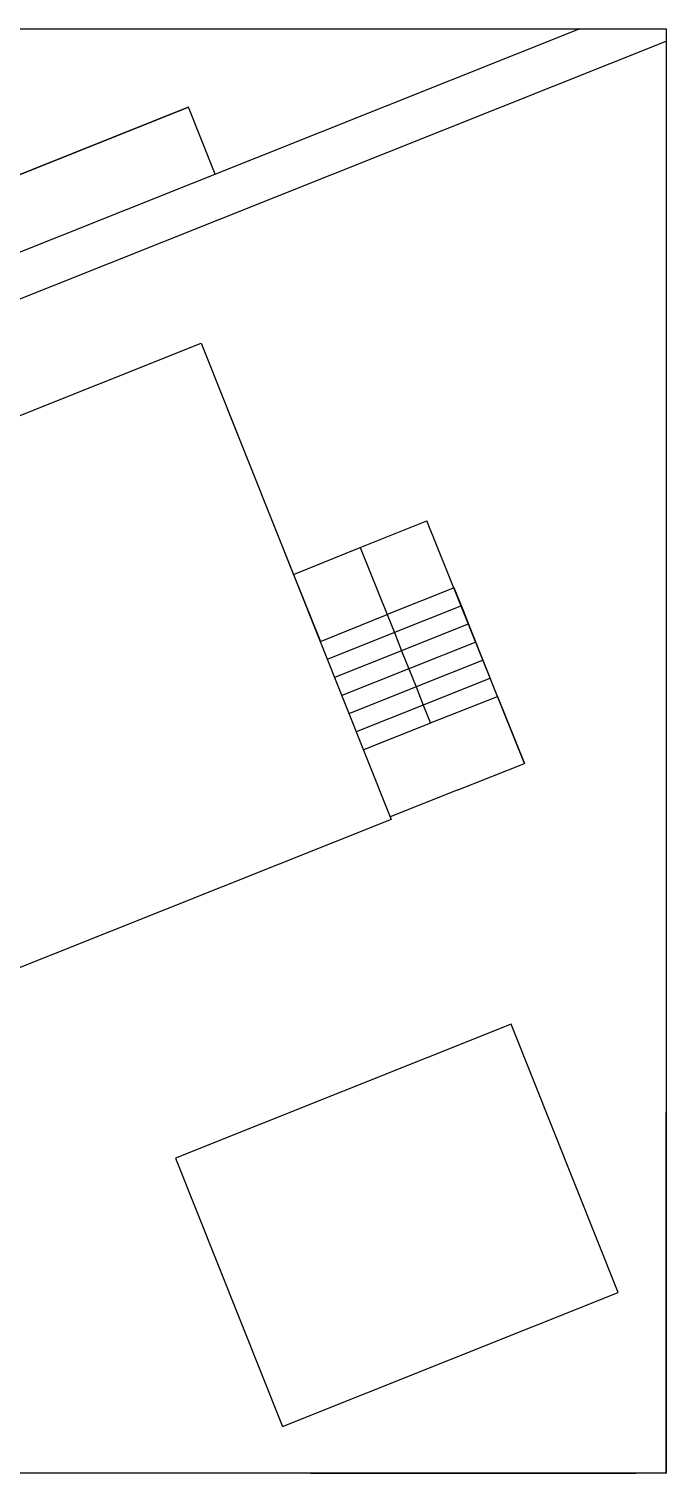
# Model space of a CAD drawing. Header units: inches. Extents: x -902 to 12417, y -2973 to 6117.
# Drawn here: x 9973 to 10855, y -2179 to -179 of the extents above; entities that cross this region are included whole.
import ezdxf

# ---------------------------------------------------------------- set-up
doc = ezdxf.new("R2010")
doc.units = ezdxf.units.IN
doc.header["$MEASUREMENT"] = 0
doc.layers.add('Layer1', color=1, linetype='Continuous')

msp = doc.modelspace()

# ---------------------------------------------------------------- linework, layer by layer
for p, q in [((8854.8, -178.6), (10854.8, -178.6)), ((10854.8, -178.6), (10854.8, -2178.6)), ((10248.1, -706.7), (10338.8, -934)), ((10431.4, -896.9), (10523.7, -859.9)), ((10658.7, -1196.1), (10523.7, -859.9)), ((10854.8, -2178.6), (8854.8, -2178.6))]:
    msp.add_line(p, q)
at = {"ltscale": 0.5}
for p, q in [((10338.8, -934), (10431.4, -896.9)), ((10431.4, -896.9), (10468.6, -989.6)), ((10338.8, -934), (10376.1, -1026.8)), ((10561.5, -952.5), (10468.6, -989.6)), ((10574.6, -985.3), (10561.6, -952.8)), ((10571.5, -977.6), (10478.6, -1014.7)), ((10376.1, -1026.8), (10468.6, -989.6)), ((10468.6, -989.6), (10478.6, -1014.7)), ((10584.6, -1010.4), (10574.6, -985.3)), ((10478.6, -1014.7), (10385.7, -1051.7)), ((10478.6, -1014.7), (10488.6, -1039.8)), ((10581.5, -1002.7), (10488.6, -1039.8)), ((10621.6, -1103.2), (10584.6, -1010.4)), ((10488.6, -1039.8), (10395.7, -1076.8)), ((10488.6, -1039.8), (10498.6, -1064.8)), ((10591.5, -1027.8), (10498.6, -1064.8)), ((10601.5, -1052.8), (10508.6, -1089.9)), ((10498.6, -1064.8), (10405.7, -1101.9)), ((10498.6, -1064.8), (10508.6, -1089.9)), ((10611.5, -1077.9), (10518.6, -1115)), ((10508.6, -1089.9), (10415.7, -1127)), ((10508.6, -1089.9), (10518.6, -1115)), ((10518.6, -1115), (10425.7, -1152)), ((10518.6, -1115), (10528.6, -1140.1)), ((10528.5, -1139.8), (10621.5, -1103)), ((10621.6, -1103.2), (10658.7, -1196.1)), ((10528.6, -1140.1), (10435.7, -1177.1)), ((10565.7, -1232.9), (10658.7, -1196.1)), ((10565.7, -1232.9), (10472.8, -1270))]:
    msp.add_line(p, q, dxfattribs=at)
at = {"layer": 'Layer1'}
for p, q in [((8854.8, -178.6), (10854.8, -178.6)), ((10735.2, -178.6), (8854.8, -928.8)), ((10854.8, -178.6), (10854.8, -2178.6)), ((8854.8, -993.4), (10854.8, -195.5)), ((10193.7, -287), (9427.4, -592.7)), ((9915, -398.2), (10193.7, -287)), ((10230.7, -379.9), (10193.7, -287)), ((8994.3, -1099.2), (10211, -613.8)), ((10211, -613.8), (10474.1, -1273.3)), ((10474.1, -1273.3), (9257.4, -1758.7)), ((10640.1, -1557.1), (10175.7, -1742.4)), ((10788.3, -1928.6), (10640.1, -1557.1)), ((10854.8, -2178.6), (10854.8, -1678.6)), ((10175.7, -1742.4), (10323.9, -2113.9)), ((10323.9, -2113.9), (10788.3, -1928.6)), ((10854.8, -2178.6), (8854.8, -2178.6)), ((10362.7, -2178.6), (10812.7, -2178.6))]:
    msp.add_line(p, q, dxfattribs=at)

doc.saveas('drawing.dxf')
